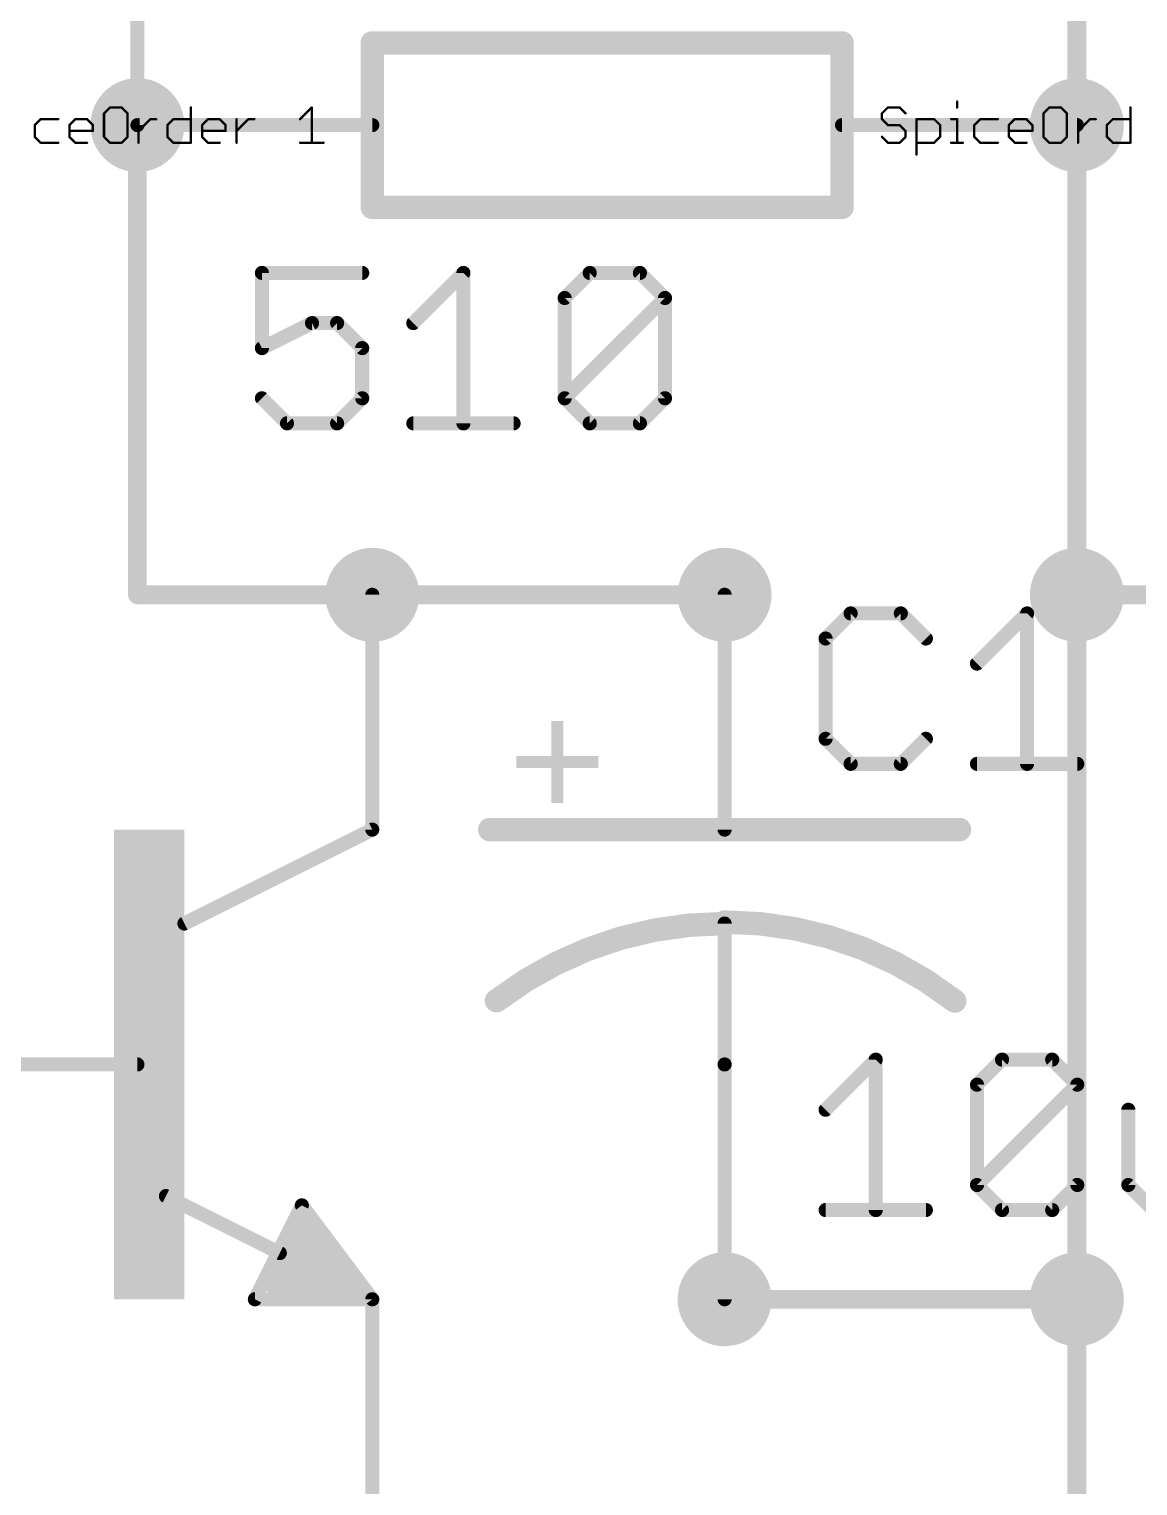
# Model space of a CAD drawing. Extents: x -22 to 205, y 41 to 107.
# Drawn here: x 52.17 to 64.16, y 64.02 to 79.78 of the extents above; entities that cross this region are included whole.
import ezdxf

# ---------------------------------------------------------------- set-up
doc = ezdxf.new("R2010")
doc.units = 0
for name, color, linetype in [('91', 94, 'CONTINUOUS'), ('94', 14, 'CONTINUOUS'), ('95', 251, 'CONTINUOUS'), ('96', 251, 'CONTINUOUS'), ('99', 214, 'CONTINUOUS')]:
    doc.layers.add(name, color=color, linetype=linetype)

# ---------------------------------------------------------------- blocks, each defined once
blk = doc.blocks.new('RECT')
blk.add_solid([(-0.5, -0.5), (0.5, -0.5), (-0.5, 0.5), (0.5, 0.5)])

msp = doc.modelspace()

# ---------------------------------------------------------------- linework, layer by layer
at = {"layer": '91'}
for points, const_width in [([(63.5, 78.74), (63.5, 87.63)], 0.2032), ([(53.34, 85.09), (53.34, 78.74)], 0.1524), ([(53.34, 83.82), (53.34, 78.74)], 0.1524), ([(53.34, 78.74), (53.34, 73.66)], 0.2032), ([(63.5, 78.74), (63.5, 73.66)], 0.2032), ([(53.34, 73.66), (55.88, 73.66)], 0.2032), ([(55.88, 73.66), (59.69, 73.66)], 0.2032), ([(63.5, 73.66), (63.5, 66.04)], 0.2032), ([(63.5, 73.66), (67.31, 73.66)], 0.2032), ([(59.69, 66.04), (63.5, 66.04)], 0.2032), ([(63.5, 66.04), (63.5, 55.88)], 0.2032)]:
    msp.add_lwpolyline(points, dxfattribs=dict(at, const_width=const_width))
for points, const_width in [([(53.34, 78.486, 1), (53.34, 78.994, 1), (53.34, 78.486)], 0.508), ([(63.5, 78.486, 1), (63.5, 78.994, 1), (63.5, 78.486)], 0.508), ([(53.3908, 78.74, 1), (53.2892, 78.74)], 0.1016), ([(63.5508, 78.74, 1), (63.4492, 78.74)], 0.1016), ([(63.4492, 78.74, 1), (63.5508, 78.74)], 0.1016), ([(53.3019, 78.74, 1), (53.3781, 78.74)], 0.0762), ([(53.3019, 78.74, 1), (53.3781, 78.74)], 0.0762), ([(55.88, 73.406, 1), (55.88, 73.914, 1), (55.88, 73.406)], 0.508), ([(59.69, 73.406, 1), (59.69, 73.914, 1), (59.69, 73.406)], 0.508), ([(63.5, 73.406, 1), (63.5, 73.914, 1), (63.5, 73.406)], 0.508), ([(53.34, 73.7108, 1), (53.34, 73.6092)], 0.1016), ([(55.88, 73.7108, 1), (55.88, 73.6092)], 0.1016), ([(55.88, 73.6092, 1), (55.88, 73.7108)], 0.1016), ([(59.69, 73.6092, 1), (59.69, 73.7108)], 0.1016), ([(63.5508, 73.66, 1), (63.4492, 73.66)], 0.1016), ([(63.5, 73.7108, 1), (63.5, 73.6092)], 0.1016), ([(53.2892, 73.66, 1), (53.3908, 73.66)], 0.1016), ([(63.4492, 73.66, 1), (63.5508, 73.66)], 0.1016), ([(59.69, 65.786, 1), (59.69, 66.294, 1), (59.69, 65.786)], 0.508), ([(63.5, 65.786, 1), (63.5, 66.294, 1), (63.5, 65.786)], 0.508), ([(59.69, 66.0908, 1), (59.69, 65.9892)], 0.1016), ([(63.5508, 66.04, 1), (63.4492, 66.04)], 0.1016), ([(63.4492, 66.04, 1), (63.5508, 66.04)], 0.1016), ([(63.5, 65.9892, 1), (63.5, 66.0908)], 0.1016)]:
    msp.add_lwpolyline(points, format="xyb", dxfattribs=dict(at, const_width=const_width))
at = {"layer": '94'}
for points, const_width in [([(60.96, 79.629), (55.88, 79.629)], 0.254), ([(55.88, 77.851), (55.88, 79.629)], 0.254), ([(60.96, 77.851), (60.96, 79.629)], 0.254), ([(53.34, 78.74), (55.88, 78.74)], 0.1524), ([(63.5, 78.74), (60.96, 78.74)], 0.1524), ([(55.88, 77.851), (60.96, 77.851)], 0.254), ([(55.88, 73.66), (55.88, 71.12)], 0.1524), ([(59.69, 73.66), (59.69, 71.12)], 0.1524), ([(57.15, 71.12), (62.23, 71.12)], 0.254), ([(55.88, 71.12), (53.848, 70.104)], 0.1524), ([(59.69, 70.104), (59.69, 68.58)], 0.1524), ([(50.8, 68.58), (53.34, 68.58)], 0.1524), ([(59.69, 66.04), (59.69, 68.58)], 0.1524), ([(54.88, 66.54), (53.648, 67.156)], 0.1524), ([(54.61, 66.04), (55.118, 67.056)], 0.1524), ([(55.118, 67.056), (55.88, 66.04)], 0.1524), ([(55.118, 66.802), (54.864, 66.294)], 0.254), ([(55.626, 66.167), (55.118, 66.802)], 0.254), ([(55.245, 66.294), (55.118, 66.548)], 0.254), ([(54.864, 66.294), (55.245, 66.294)], 0.254), ([(54.864, 66.167), (55.626, 66.167)], 0.254), ([(55.88, 66.04), (54.61, 66.04)], 0.1524), ([(55.88, 63.5), (55.88, 66.04)], 0.1524)]:
    msp.add_lwpolyline(points, dxfattribs=dict(at, const_width=const_width))
for points, const_width in [([(55.88, 79.6925, 1), (55.88, 79.5655)], 0.127), ([(55.9435, 79.629, 1), (55.8165, 79.629)], 0.127), ([(61.0235, 79.629, 1), (60.8965, 79.629)], 0.127), ([(60.96, 79.5655, 1), (60.96, 79.6925)], 0.127), ([(53.34, 78.7781, 1), (53.34, 78.7019)], 0.0762), ([(55.88, 78.7019, 1), (55.88, 78.7781)], 0.0762), ([(60.96, 78.7781, 1), (60.96, 78.7019)], 0.0762), ([(63.5, 78.7019, 1), (63.5, 78.7781)], 0.0762), ([(55.88, 77.9145, 1), (55.88, 77.7875)], 0.127), ([(55.8165, 77.851, 1), (55.9435, 77.851)], 0.127), ([(60.8965, 77.851, 1), (61.0235, 77.851)], 0.127), ([(60.96, 77.7875, 1), (60.96, 77.9145)], 0.127), ([(55.9181, 73.66, 1), (55.8419, 73.66)], 0.0762), ([(59.7281, 73.66, 1), (59.6519, 73.66)], 0.0762), ([(57.15, 71.1835, 1), (57.15, 71.0565)], 0.127), ([(62.23, 71.0565, 1), (62.23, 71.1835)], 0.127), ([(55.8419, 71.12, 1), (55.9181, 71.12)], 0.0762), ([(55.897, 71.0859, 1), (55.863, 71.1541)], 0.0762), ([(59.6519, 71.12, 1), (59.7281, 71.12)], 0.0762), ([(53.831, 70.1381, 1), (53.865, 70.0699)], 0.0762), ([(59.69, 70.1039, 0.1645), (57.2231, 69.2696)], 0.254), ([(62.1792, 69.2658, 0.1668), (59.69, 70.12)], 0.254), ([(59.69, 70.1835, 1), (59.69, 70.0565)], 0.127), ([(59.7281, 70.104, 1), (59.6519, 70.104)], 0.0762), ([(59.69, 70.0404, 1), (59.69, 70.1674)], 0.127), ([(57.1846, 69.3201, 1), (57.2616, 69.2191)], 0.127), ([(62.1402, 69.2157, 1), (62.2182, 69.3159)], 0.127), ([(53.34, 68.5419, 1), (53.34, 68.6181)], 0.0762), ([(59.7281, 68.58, 1), (59.6519, 68.58)], 0.0762), ([(59.6519, 68.58, 1), (59.7281, 68.58)], 0.0762), ([(53.665, 67.1901, 1), (53.631, 67.1219)], 0.0762), ([(55.1485, 67.0789, 1), (55.0875, 67.0331)], 0.0762), ([(55.1521, 67.039, 1), (55.0839, 67.073)], 0.0762), ([(55.1676, 66.8417, 1), (55.0684, 66.7623)], 0.127), ([(55.1748, 66.7736, 1), (55.0612, 66.8304)], 0.127), ([(55.1748, 66.5764, 1), (55.0612, 66.5196)], 0.127), ([(54.863, 66.5059, 1), (54.897, 66.5741)], 0.0762), ([(54.864, 66.3575, 1), (54.864, 66.2305)], 0.127), ([(54.8072, 66.3224, 1), (54.9208, 66.2656)], 0.127), ([(55.1882, 66.2656, 1), (55.3018, 66.3224)], 0.127), ([(55.245, 66.2305, 1), (55.245, 66.3575)], 0.127), ([(54.864, 66.2305, 1), (54.864, 66.1035)], 0.127), ([(55.5764, 66.1273, 1), (55.6756, 66.2067)], 0.127), ([(55.626, 66.1035, 1), (55.626, 66.2305)], 0.127), ([(54.61, 66.0781, 1), (54.61, 66.0019)], 0.0762), ([(54.5759, 66.057, 1), (54.6441, 66.023)], 0.0762), ([(55.9181, 66.04, 1), (55.8419, 66.04)], 0.0762), ([(55.8495, 66.0171, 1), (55.9105, 66.0629)], 0.0762), ([(55.88, 66.0019, 1), (55.88, 66.0781)], 0.0762), ([(59.6519, 66.04, 1), (59.7281, 66.04)], 0.0762)]:
    msp.add_lwpolyline(points, format="xyb", dxfattribs=dict(at, const_width=const_width))
at = {"layer": '95', "const_width": 0.1524}
for points in [[(61.0534, 73.4582), (60.7822, 73.187)], [(61.5957, 73.4582), (61.0534, 73.4582)], [(61.8669, 73.187), (61.5957, 73.4582)], [(62.4194, 72.9159), (62.9617, 73.4582)], [(62.9617, 73.4582), (62.9617, 71.8312)], [(60.7822, 73.187), (60.7822, 72.1024)], [(60.7822, 72.1024), (61.0534, 71.8312)], [(61.5957, 71.8312), (61.8669, 72.1024)], [(61.0534, 71.8312), (61.5957, 71.8312)], [(62.4194, 71.8312), (63.504, 71.8312)]]:
    msp.add_lwpolyline(points, dxfattribs=at)
at = {"layer": '95', "const_width": 0.0762}
for points in [[(61.0534, 73.4963, 1), (61.0534, 73.4201)], [(61.0803, 73.4312, 1), (61.0264, 73.4851)], [(61.6226, 73.4851, 1), (61.5688, 73.4312)], [(61.5957, 73.4201, 1), (61.5957, 73.4963)], [(62.9998, 73.4582, 1), (62.9236, 73.4582)], [(62.9886, 73.4312, 1), (62.9347, 73.4851)], [(60.8203, 73.187, 1), (60.7441, 73.187)], [(60.7553, 73.214, 1), (60.8091, 73.1601)], [(61.8399, 73.1601, 1), (61.8938, 73.214)], [(62.3924, 72.9428, 1), (62.4463, 72.8889)], [(60.8091, 72.1293, 1), (60.7553, 72.0754)], [(61.8938, 72.0754, 1), (61.8399, 72.1293)], [(60.7441, 72.1024, 1), (60.8203, 72.1024)], [(61.0534, 71.8693, 1), (61.0534, 71.7931)], [(61.0264, 71.8043, 1), (61.0803, 71.8581)], [(61.5688, 71.8581, 1), (61.6226, 71.8043)], [(61.5957, 71.7931, 1), (61.5957, 71.8693)], [(62.4194, 71.8693, 1), (62.4194, 71.7931)], [(62.9236, 71.8312, 1), (62.9998, 71.8312)], [(63.504, 71.7931, 1), (63.504, 71.8693)]]:
    msp.add_lwpolyline(points, format="xyb", dxfattribs=at)
at = {"layer": '96', "const_width": 0.1524}
for points in [[(55.7709, 77.1412), (54.6862, 77.1412)], [(54.6862, 77.1412), (54.6862, 76.3277)], [(56.3234, 76.5989), (56.8657, 77.1412)], [(56.8657, 77.1412), (56.8657, 75.5142)], [(57.9605, 76.87), (58.2317, 77.1412)], [(58.2317, 77.1412), (58.774, 77.1412)], [(58.774, 77.1412), (59.0452, 76.87)], [(57.9605, 75.7854), (57.9605, 76.87)], [(57.9605, 75.7854), (59.0452, 76.87)], [(59.0452, 76.87), (59.0452, 75.7854)], [(54.6862, 76.3277), (55.2285, 76.5989)], [(55.2285, 76.5989), (55.4997, 76.5989)], [(55.4997, 76.5989), (55.7709, 76.3277)], [(55.7709, 76.3277), (55.7709, 75.7854)], [(54.9574, 75.5142), (54.6862, 75.7854)], [(55.7709, 75.7854), (55.4997, 75.5142)], [(58.2317, 75.5142), (57.9605, 75.7854)], [(59.0452, 75.7854), (58.774, 75.5142)], [(55.4997, 75.5142), (54.9574, 75.5142)], [(56.3234, 75.5142), (57.408, 75.5142)], [(58.774, 75.5142), (58.2317, 75.5142)], [(60.7822, 68.0899), (61.3245, 68.6322)], [(61.3245, 68.6322), (61.3245, 67.0052)], [(62.4194, 68.361), (62.6905, 68.6322)], [(62.6905, 68.6322), (63.2329, 68.6322)], [(63.2329, 68.6322), (63.504, 68.361)], [(62.4194, 67.2764), (62.4194, 68.361)], [(62.4194, 67.2764), (63.504, 68.361)], [(63.504, 68.361), (63.504, 67.2764)], [(64.0565, 68.0899), (64.0565, 67.2764)], [(62.6905, 67.0052), (62.4194, 67.2764)], [(63.504, 67.2764), (63.2329, 67.0052)], [(64.0565, 67.2764), (64.3277, 67.0052)], [(60.7822, 67.0052), (61.8669, 67.0052)], [(63.2329, 67.0052), (62.6905, 67.0052)]]:
    msp.add_lwpolyline(points, dxfattribs=at)
at = {"layer": '96', "const_width": 0.0762}
for points in [[(54.6862, 77.1793, 1), (54.6862, 77.1031)], [(54.7243, 77.1412, 1), (54.6481, 77.1412)], [(55.7709, 77.1031, 1), (55.7709, 77.1793)], [(56.9038, 77.1412, 1), (56.8276, 77.1412)], [(56.8926, 77.1142, 1), (56.8387, 77.1681)], [(58.2317, 77.1793, 1), (58.2317, 77.1031)], [(58.2586, 77.1142, 1), (58.2047, 77.1681)], [(58.8009, 77.1681, 1), (58.7471, 77.1142)], [(58.774, 77.1031, 1), (58.774, 77.1793)], [(57.9986, 76.87, 1), (57.9224, 76.87)], [(57.9336, 76.897, 1), (57.9875, 76.8431)], [(59.0833, 76.87, 1), (59.0071, 76.87)], [(59.0721, 76.8431, 1), (59.0182, 76.897)], [(59.0182, 76.8431, 1), (59.0721, 76.897)], [(55.2285, 76.637, 1), (55.2285, 76.5608)], [(55.2456, 76.5648, 1), (55.2115, 76.6329)], [(55.5266, 76.6258, 1), (55.4728, 76.5719)], [(55.4997, 76.5608, 1), (55.4997, 76.637)], [(56.2964, 76.6258, 1), (56.3503, 76.5719)], [(54.6692, 76.3618, 1), (54.7032, 76.2936)], [(54.6481, 76.3277, 1), (54.7243, 76.3277)], [(55.809, 76.3277, 1), (55.7328, 76.3277)], [(55.7439, 76.3008, 1), (55.7978, 76.3546)], [(54.7131, 75.8123, 1), (54.6593, 75.7584)], [(55.7328, 75.7854, 1), (55.809, 75.7854)], [(55.7978, 75.7584, 1), (55.7439, 75.8123)], [(57.9875, 75.8123, 1), (57.9336, 75.7584)], [(57.9336, 75.8123, 1), (57.9875, 75.7584)], [(57.9224, 75.7854, 1), (57.9986, 75.7854)], [(59.0071, 75.7854, 1), (59.0833, 75.7854)], [(59.0721, 75.7584, 1), (59.0182, 75.8123)], [(54.9574, 75.5523, 1), (54.9574, 75.4761)], [(54.9304, 75.4873, 1), (54.9843, 75.5411)], [(55.4728, 75.5411, 1), (55.5266, 75.4873)], [(55.4997, 75.4761, 1), (55.4997, 75.5523)], [(56.3234, 75.5523, 1), (56.3234, 75.4761)], [(56.8276, 75.5142, 1), (56.9038, 75.5142)], [(57.408, 75.4761, 1), (57.408, 75.5523)], [(58.2317, 75.5523, 1), (58.2317, 75.4761)], [(58.2047, 75.4873, 1), (58.2586, 75.5411)], [(58.7471, 75.5411, 1), (58.8009, 75.4873)], [(58.774, 75.4761, 1), (58.774, 75.5523)], [(61.3626, 68.6322, 1), (61.2864, 68.6322)], [(61.3515, 68.6052, 1), (61.2976, 68.6591)], [(62.6905, 68.6703, 1), (62.6905, 68.5941)], [(62.7175, 68.6052, 1), (62.6636, 68.6591)], [(63.2598, 68.6591, 1), (63.2059, 68.6052)], [(63.2329, 68.5941, 1), (63.2329, 68.6703)], [(62.3924, 68.388, 1), (62.4463, 68.3341)], [(62.4575, 68.361, 1), (62.3813, 68.361)], [(63.5421, 68.361, 1), (63.4659, 68.361)], [(63.531, 68.3341, 1), (63.4771, 68.388)], [(63.4771, 68.3341, 1), (63.531, 68.388)], [(60.7553, 68.1168, 1), (60.8091, 68.0629)], [(64.0946, 68.0899, 1), (64.0184, 68.0899)], [(62.4463, 67.3033, 1), (62.3924, 67.2494)], [(62.3924, 67.3033, 1), (62.4463, 67.2494)], [(62.3813, 67.2764, 1), (62.4575, 67.2764)], [(63.4659, 67.2764, 1), (63.5421, 67.2764)], [(63.531, 67.2494, 1), (63.4771, 67.3033)], [(64.0835, 67.3033, 1), (64.0296, 67.2494)], [(64.0184, 67.2764, 1), (64.0946, 67.2764)], [(60.7822, 67.0433, 1), (60.7822, 66.9671)], [(61.2864, 67.0052, 1), (61.3626, 67.0052)], [(61.8669, 66.9671, 1), (61.8669, 67.0433)], [(62.6905, 67.0433, 1), (62.6905, 66.9671)], [(62.6636, 66.9783, 1), (62.7175, 67.0321)], [(63.2059, 67.0321, 1), (63.2598, 66.9783)], [(63.2329, 66.9671, 1), (63.2329, 67.0433)]]:
    msp.add_lwpolyline(points, format="xyb", dxfattribs=at)
at = {"layer": '99', "const_width": 0.0254}
for points in [[(53.042, 78.9308), (52.9785, 78.8673)], [(53.1692, 78.9308), (53.042, 78.9308)], [(53.2327, 78.8673), (53.1692, 78.9308)], [(53.9187, 78.9308), (53.9187, 78.5495)], [(55.099, 78.8037), (55.2261, 78.9308)], [(55.2261, 78.9308), (55.2261, 78.5495)], [(61.4557, 78.9308), (61.3922, 78.8673)], [(61.5829, 78.9308), (61.4557, 78.9308)], [(61.6464, 78.8673), (61.5829, 78.9308)], [(62.2042, 78.9944), (62.2042, 78.9308)], [(63.202, 78.9308), (63.1385, 78.8673)], [(63.3292, 78.9308), (63.202, 78.9308)], [(63.3927, 78.8673), (63.3292, 78.9308)], [(64.0787, 78.9308), (64.0787, 78.5495)], [(52.2936, 78.8037), (52.2301, 78.7402)], [(52.4843, 78.8037), (52.2936, 78.8037)], [(52.6043, 78.7402), (52.6678, 78.8037)], [(52.6678, 78.8037), (52.7949, 78.8037)], [(52.7949, 78.8037), (52.8585, 78.7402)], [(52.9785, 78.8673), (52.9785, 78.6131)], [(53.2327, 78.6131), (53.2327, 78.8673)], [(53.3527, 78.5495), (53.3527, 78.8037)], [(53.3527, 78.6766), (53.4798, 78.8037)], [(53.4798, 78.8037), (53.5434, 78.8037)], [(53.6645, 78.7402), (53.7281, 78.8037)], [(53.7281, 78.8037), (53.9187, 78.8037)], [(54.0387, 78.7402), (54.1023, 78.8037)], [(54.1023, 78.8037), (54.2294, 78.8037)], [(54.2294, 78.8037), (54.293, 78.7402)], [(54.4129, 78.5495), (54.4129, 78.8037)], [(54.4129, 78.6766), (54.5401, 78.8037)], [(54.5401, 78.8037), (54.6036, 78.8037)], [(61.3922, 78.8673), (61.3922, 78.8037)], [(61.3922, 78.8037), (61.4557, 78.7402)], [(61.7664, 78.4224), (61.7664, 78.8037)], [(61.7664, 78.8037), (61.9571, 78.8037)], [(61.9571, 78.8037), (62.0206, 78.7402)], [(62.1406, 78.8037), (62.2042, 78.8037)], [(62.2042, 78.8037), (62.2042, 78.5495)], [(62.4536, 78.8037), (62.3901, 78.7402)], [(62.6443, 78.8037), (62.4536, 78.8037)], [(62.7643, 78.7402), (62.8278, 78.8037)], [(62.8278, 78.8037), (62.9549, 78.8037)], [(62.9549, 78.8037), (63.0185, 78.7402)], [(63.1385, 78.8673), (63.1385, 78.6131)], [(63.3927, 78.6131), (63.3927, 78.8673)], [(63.5127, 78.5495), (63.5127, 78.8037)], [(63.5127, 78.6766), (63.6398, 78.8037)], [(63.6398, 78.8037), (63.7034, 78.8037)], [(63.8245, 78.7402), (63.8881, 78.8037)], [(63.8881, 78.8037), (64.0787, 78.8037)], [(52.2301, 78.7402), (52.2301, 78.6131)], [(52.2301, 78.6131), (52.2936, 78.5495)], [(52.6043, 78.6131), (52.6043, 78.7402)], [(52.8585, 78.6766), (52.6043, 78.6766)], [(52.6678, 78.5495), (52.6043, 78.6131)], [(52.8585, 78.7402), (52.8585, 78.6766)], [(52.9785, 78.6131), (53.042, 78.5495)], [(53.1692, 78.5495), (53.2327, 78.6131)], [(53.6645, 78.6131), (53.6645, 78.7402)], [(53.7281, 78.5495), (53.6645, 78.6131)], [(54.0387, 78.6131), (54.0387, 78.7402)], [(54.293, 78.6766), (54.0387, 78.6766)], [(54.1023, 78.5495), (54.0387, 78.6131)], [(54.293, 78.7402), (54.293, 78.6766)], [(61.4557, 78.5495), (61.3922, 78.6131)], [(61.4557, 78.7402), (61.5829, 78.7402)], [(61.5829, 78.7402), (61.6464, 78.6766)], [(61.6464, 78.6131), (61.5829, 78.5495)], [(61.6464, 78.6766), (61.6464, 78.6131)], [(62.0206, 78.6131), (61.9571, 78.5495)], [(62.0206, 78.7402), (62.0206, 78.6131)], [(62.3901, 78.7402), (62.3901, 78.6131)], [(62.3901, 78.6131), (62.4536, 78.5495)], [(62.7643, 78.6131), (62.7643, 78.7402)], [(63.0185, 78.6766), (62.7643, 78.6766)], [(62.8278, 78.5495), (62.7643, 78.6131)], [(63.0185, 78.7402), (63.0185, 78.6766)], [(63.1385, 78.6131), (63.202, 78.5495)], [(63.3292, 78.5495), (63.3927, 78.6131)], [(63.8245, 78.6131), (63.8245, 78.7402)], [(63.8881, 78.5495), (63.8245, 78.6131)], [(52.2936, 78.5495), (52.4843, 78.5495)], [(52.7949, 78.5495), (52.6678, 78.5495)], [(53.042, 78.5495), (53.1692, 78.5495)], [(53.9187, 78.5495), (53.7281, 78.5495)], [(54.2294, 78.5495), (54.1023, 78.5495)], [(55.099, 78.5495), (55.3532, 78.5495)], [(61.5829, 78.5495), (61.4557, 78.5495)], [(61.9571, 78.5495), (61.7664, 78.5495)], [(62.1406, 78.5495), (62.2677, 78.5495)], [(62.4536, 78.5495), (62.6443, 78.5495)], [(62.9549, 78.5495), (62.8278, 78.5495)], [(63.202, 78.5495), (63.3292, 78.5495)], [(64.0787, 78.5495), (63.8881, 78.5495)]]:
    msp.add_lwpolyline(points, dxfattribs=at)
at = {"layer": '99', "const_width": 0.0127}
for points in [[(53.042, 78.9372, 1), (53.042, 78.9245)], [(53.0465, 78.9263, 1), (53.0376, 78.9353)], [(53.1736, 78.9353, 1), (53.1647, 78.9263)], [(53.1692, 78.9245, 1), (53.1692, 78.9372)], [(53.9251, 78.9308, 1), (53.9124, 78.9308)], [(55.2324, 78.9308, 1), (55.2197, 78.9308)], [(55.2306, 78.9263, 1), (55.2216, 78.9353)], [(61.4557, 78.9372, 1), (61.4557, 78.9245)], [(61.4602, 78.9263, 1), (61.4513, 78.9353)], [(61.5873, 78.9353, 1), (61.5784, 78.9263)], [(61.5829, 78.9245, 1), (61.5829, 78.9372)], [(62.2105, 78.9944, 1), (62.1978, 78.9944)], [(63.202, 78.9372, 1), (63.202, 78.9245)], [(63.2065, 78.9263, 1), (63.1976, 78.9353)], [(63.3336, 78.9353, 1), (63.3247, 78.9263)], [(63.3292, 78.9245, 1), (63.3292, 78.9372)], [(64.0851, 78.9308, 1), (64.0724, 78.9308)], [(52.2936, 78.8101, 1), (52.2936, 78.7974)], [(52.2981, 78.7992, 1), (52.2891, 78.8082)], [(52.4843, 78.7974, 1), (52.4843, 78.8101)], [(52.6678, 78.8101, 1), (52.6678, 78.7974)], [(52.6723, 78.7992, 1), (52.6633, 78.8082)], [(52.7994, 78.8082, 1), (52.7905, 78.7992)], [(52.7949, 78.7974, 1), (52.7949, 78.8101)], [(52.9848, 78.8673, 1), (52.9721, 78.8673)], [(52.974, 78.8718, 1), (52.983, 78.8628)], [(53.2391, 78.8673, 1), (53.2264, 78.8673)], [(53.2282, 78.8628, 1), (53.2372, 78.8718)], [(53.359, 78.8037, 1), (53.3463, 78.8037)], [(53.4798, 78.8101, 1), (53.4798, 78.7974)], [(53.4843, 78.7992, 1), (53.4753, 78.8082)], [(53.5434, 78.7974, 1), (53.5434, 78.8101)], [(53.7281, 78.8101, 1), (53.7281, 78.7974)], [(53.7326, 78.7992, 1), (53.7236, 78.8082)], [(53.9187, 78.7974, 1), (53.9187, 78.8101)], [(54.1023, 78.8101, 1), (54.1023, 78.7974)], [(54.1068, 78.7992, 1), (54.0978, 78.8082)], [(54.2339, 78.8082, 1), (54.2249, 78.7992)], [(54.2294, 78.7974, 1), (54.2294, 78.8101)], [(54.4193, 78.8037, 1), (54.4066, 78.8037)], [(54.5401, 78.8101, 1), (54.5401, 78.7974)], [(54.5445, 78.7992, 1), (54.5356, 78.8082)], [(54.6036, 78.7974, 1), (54.6036, 78.8101)], [(55.0945, 78.8082, 1), (55.1035, 78.7992)], [(61.3985, 78.8673, 1), (61.3858, 78.8673)], [(61.3877, 78.8718, 1), (61.3967, 78.8628)], [(61.3967, 78.8082, 1), (61.3877, 78.7992)], [(61.3858, 78.8037, 1), (61.3985, 78.8037)], [(61.6419, 78.8628, 1), (61.6509, 78.8718)], [(61.7664, 78.8101, 1), (61.7664, 78.7974)], [(61.7727, 78.8037, 1), (61.76, 78.8037)], [(61.9615, 78.8082, 1), (61.9526, 78.7992)], [(61.9571, 78.7974, 1), (61.9571, 78.8101)], [(62.1406, 78.8101, 1), (62.1406, 78.7974)], [(62.1978, 78.9308, 1), (62.2105, 78.9308)], [(62.2105, 78.8037, 1), (62.1978, 78.8037)], [(62.2042, 78.7974, 1), (62.2042, 78.8101)], [(62.4536, 78.8101, 1), (62.4536, 78.7974)], [(62.4581, 78.7992, 1), (62.4491, 78.8082)], [(62.6443, 78.7974, 1), (62.6443, 78.8101)], [(62.8278, 78.8101, 1), (62.8278, 78.7974)], [(62.8323, 78.7992, 1), (62.8233, 78.8082)], [(62.9594, 78.8082, 1), (62.9505, 78.7992)], [(62.9549, 78.7974, 1), (62.9549, 78.8101)], [(63.1448, 78.8673, 1), (63.1321, 78.8673)], [(63.134, 78.8718, 1), (63.143, 78.8628)], [(63.3991, 78.8673, 1), (63.3864, 78.8673)], [(63.3882, 78.8628, 1), (63.3972, 78.8718)], [(63.519, 78.8037, 1), (63.5063, 78.8037)], [(63.6398, 78.8101, 1), (63.6398, 78.7974)], [(63.6443, 78.7992, 1), (63.6353, 78.8082)], [(63.7034, 78.7974, 1), (63.7034, 78.8101)], [(63.8881, 78.8101, 1), (63.8881, 78.7974)], [(63.8926, 78.7992, 1), (63.8836, 78.8082)], [(64.0787, 78.7974, 1), (64.0787, 78.8101)], [(52.2364, 78.7402, 1), (52.2237, 78.7402)], [(52.2256, 78.7447, 1), (52.2346, 78.7357)], [(52.2346, 78.6175, 1), (52.2256, 78.6086)], [(52.6106, 78.7402, 1), (52.5979, 78.7402)], [(52.5998, 78.7447, 1), (52.6088, 78.7357)], [(52.6043, 78.683, 1), (52.6043, 78.6703)], [(52.6088, 78.6175, 1), (52.5998, 78.6086)], [(52.8648, 78.7402, 1), (52.8521, 78.7402)], [(52.8521, 78.6766, 1), (52.8648, 78.6766)], [(52.854, 78.7357, 1), (52.863, 78.7447)], [(52.8585, 78.6703, 1), (52.8585, 78.683)], [(52.983, 78.6175, 1), (52.974, 78.6086)], [(53.2372, 78.6086, 1), (53.2282, 78.6175)], [(53.3482, 78.6811, 1), (53.3572, 78.6721)], [(53.66, 78.7447, 1), (53.669, 78.7357)], [(53.669, 78.6175, 1), (53.66, 78.6086)], [(53.6709, 78.7402, 1), (53.6582, 78.7402)], [(54.0342, 78.7447, 1), (54.0432, 78.7357)], [(54.0387, 78.683, 1), (54.0387, 78.6703)], [(54.0432, 78.6175, 1), (54.0342, 78.6086)], [(54.0451, 78.7402, 1), (54.0324, 78.7402)], [(54.2993, 78.7402, 1), (54.2866, 78.7402)], [(54.2866, 78.6766, 1), (54.2993, 78.6766)], [(54.2885, 78.7357, 1), (54.2974, 78.7447)], [(54.293, 78.6703, 1), (54.293, 78.683)], [(54.4085, 78.6811, 1), (54.4174, 78.6721)], [(61.3967, 78.6175, 1), (61.3877, 78.6086)], [(61.4557, 78.7465, 1), (61.4557, 78.7338)], [(61.4513, 78.7357, 1), (61.4602, 78.7447)], [(61.5873, 78.7447, 1), (61.5784, 78.7357)], [(61.5829, 78.7338, 1), (61.5829, 78.7465)], [(61.6528, 78.6766, 1), (61.6401, 78.6766)], [(61.6419, 78.6721, 1), (61.6509, 78.6811)], [(61.6509, 78.6086, 1), (61.6419, 78.6175)], [(62.027, 78.7402, 1), (62.0143, 78.7402)], [(62.0161, 78.7357, 1), (62.0251, 78.7447)], [(62.0251, 78.6086, 1), (62.0161, 78.6175)], [(62.3964, 78.7402, 1), (62.3837, 78.7402)], [(62.3856, 78.7447, 1), (62.3946, 78.7357)], [(62.3946, 78.6175, 1), (62.3856, 78.6086)], [(62.7706, 78.7402, 1), (62.7579, 78.7402)], [(62.7598, 78.7447, 1), (62.7688, 78.7357)], [(62.7643, 78.683, 1), (62.7643, 78.6703)], [(62.7688, 78.6175, 1), (62.7598, 78.6086)], [(63.0248, 78.7402, 1), (63.0121, 78.7402)], [(63.0121, 78.6766, 1), (63.0248, 78.6766)], [(63.014, 78.7357, 1), (63.023, 78.7447)], [(63.0185, 78.6703, 1), (63.0185, 78.683)], [(63.143, 78.6175, 1), (63.134, 78.6086)], [(63.3972, 78.6086, 1), (63.3882, 78.6175)], [(63.5082, 78.6811, 1), (63.5172, 78.6721)], [(63.82, 78.7447, 1), (63.829, 78.7357)], [(63.829, 78.6175, 1), (63.82, 78.6086)], [(63.8309, 78.7402, 1), (63.8182, 78.7402)], [(52.2237, 78.6131, 1), (52.2364, 78.6131)], [(52.2936, 78.5559, 1), (52.2936, 78.5432)], [(52.2891, 78.545, 1), (52.2981, 78.554)], [(52.4843, 78.5432, 1), (52.4843, 78.5559)], [(52.5979, 78.6131, 1), (52.6106, 78.6131)], [(52.6678, 78.5559, 1), (52.6678, 78.5432)], [(52.6633, 78.545, 1), (52.6723, 78.554)], [(52.7949, 78.5432, 1), (52.7949, 78.5559)], [(52.9721, 78.6131, 1), (52.9848, 78.6131)], [(53.042, 78.5559, 1), (53.042, 78.5432)], [(53.0376, 78.545, 1), (53.0465, 78.554)], [(53.1647, 78.554, 1), (53.1736, 78.545)], [(53.1692, 78.5432, 1), (53.1692, 78.5559)], [(53.2264, 78.6131, 1), (53.2391, 78.6131)], [(53.3463, 78.5495, 1), (53.359, 78.5495)], [(53.6582, 78.6131, 1), (53.6709, 78.6131)], [(53.7281, 78.5559, 1), (53.7281, 78.5432)], [(53.7236, 78.545, 1), (53.7326, 78.554)], [(53.9124, 78.5495, 1), (53.9251, 78.5495)], [(53.9187, 78.5432, 1), (53.9187, 78.5559)], [(54.0324, 78.6131, 1), (54.0451, 78.6131)], [(54.1023, 78.5559, 1), (54.1023, 78.5432)], [(54.0978, 78.545, 1), (54.1068, 78.554)], [(54.2294, 78.5432, 1), (54.2294, 78.5559)], [(54.4066, 78.5495, 1), (54.4193, 78.5495)], [(55.099, 78.5559, 1), (55.099, 78.5432)], [(55.2197, 78.5495, 1), (55.2324, 78.5495)], [(55.3532, 78.5432, 1), (55.3532, 78.5559)], [(61.4557, 78.5559, 1), (61.4557, 78.5432)], [(61.4513, 78.545, 1), (61.4602, 78.554)], [(61.5784, 78.554, 1), (61.5873, 78.545)], [(61.5829, 78.5432, 1), (61.5829, 78.5559)], [(61.6401, 78.6131, 1), (61.6528, 78.6131)], [(61.7664, 78.5559, 1), (61.7664, 78.5432)], [(61.9526, 78.554, 1), (61.9615, 78.545)], [(61.9571, 78.5432, 1), (61.9571, 78.5559)], [(62.0143, 78.6131, 1), (62.027, 78.6131)], [(62.1406, 78.5559, 1), (62.1406, 78.5432)], [(62.1978, 78.5495, 1), (62.2105, 78.5495)], [(62.2677, 78.5432, 1), (62.2677, 78.5559)], [(62.3837, 78.6131, 1), (62.3964, 78.6131)], [(62.4536, 78.5559, 1), (62.4536, 78.5432)], [(62.4491, 78.545, 1), (62.4581, 78.554)], [(62.6443, 78.5432, 1), (62.6443, 78.5559)], [(62.7579, 78.6131, 1), (62.7706, 78.6131)], [(62.8278, 78.5559, 1), (62.8278, 78.5432)], [(62.8233, 78.545, 1), (62.8323, 78.554)], [(62.9549, 78.5432, 1), (62.9549, 78.5559)], [(63.1321, 78.6131, 1), (63.1448, 78.6131)], [(63.202, 78.5559, 1), (63.202, 78.5432)], [(63.1976, 78.545, 1), (63.2065, 78.554)], [(63.3247, 78.554, 1), (63.3336, 78.545)], [(63.3292, 78.5432, 1), (63.3292, 78.5559)], [(63.3864, 78.6131, 1), (63.3991, 78.6131)], [(63.5063, 78.5495, 1), (63.519, 78.5495)], [(63.8182, 78.6131, 1), (63.8309, 78.6131)], [(63.8881, 78.5559, 1), (63.8881, 78.5432)], [(63.8836, 78.545, 1), (63.8926, 78.554)], [(64.0724, 78.5495, 1), (64.0851, 78.5495)], [(64.0787, 78.5432, 1), (64.0787, 78.5559)], [(61.76, 78.4224, 1), (61.7727, 78.4224)]]:
    msp.add_lwpolyline(points, format="xyb", dxfattribs=at)

# ---------------------------------------------------------------- block references
at = {"layer": '94'}
for p, xscale, yscale in [((57.8815, 71.8515), 0.127, 0.889), ((57.8815, 71.8515), 0.889, 0.127), ((53.467, 68.58), 0.762, 5.08)]:
    msp.add_blockref('RECT', p, dxfattribs=dict(at, xscale=xscale, yscale=yscale))

doc.saveas('drawing.dxf')
